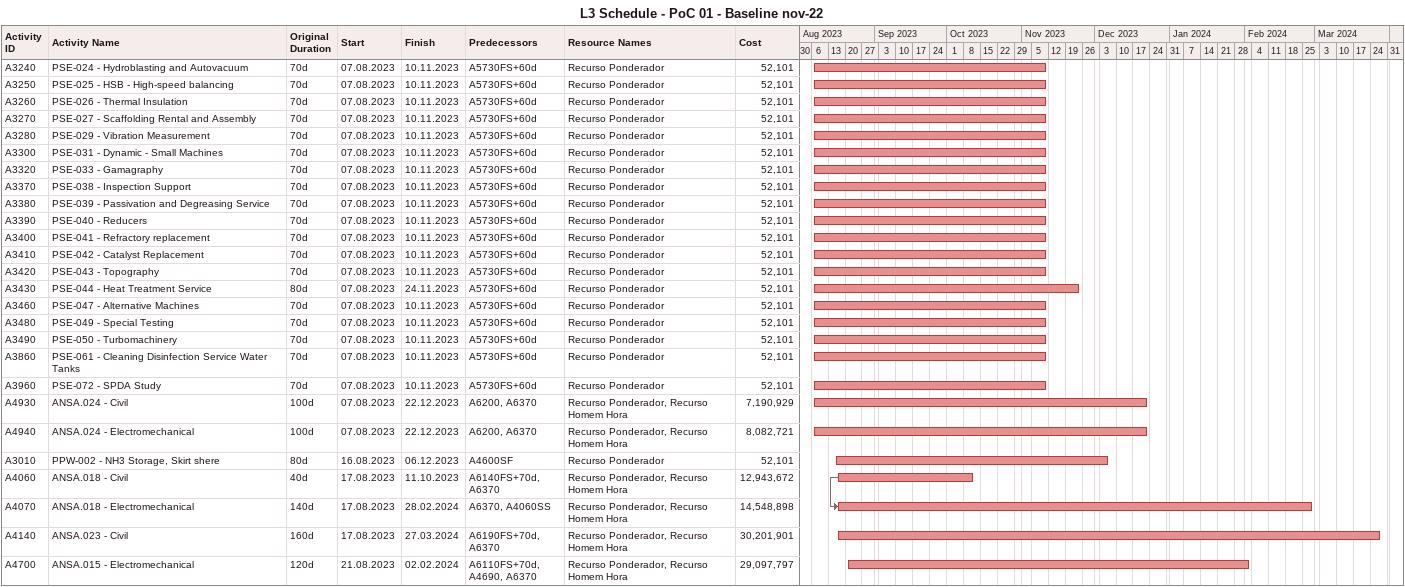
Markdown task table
L3 Schedule - PoC 01 - Baseline nov-22

| ID | Task | Original duration | Start | Finish | Predecessors | Resources | Cost |
|---|---|---|---|---|---|---|---|
| A3240 | PSE-024 - Hydroblasting and Autovacuum | 70d | 2023-08-07 | 2023-11-10 | A5730FS+60d | Recurso Ponderador | 52101 |
| A3250 | PSE-025 - HSB - High-speed balancing | 70d | 2023-08-07 | 2023-11-10 | A5730FS+60d | Recurso Ponderador | 52101 |
| A3260 | PSE-026 - Thermal Insulation | 70d | 2023-08-07 | 2023-11-10 | A5730FS+60d | Recurso Ponderador | 52101 |
| A3270 | PSE-027 - Scaffolding Rental and Assembly | 70d | 2023-08-07 | 2023-11-10 | A5730FS+60d | Recurso Ponderador | 52101 |
| A3280 | PSE-029 - Vibration Measurement | 70d | 2023-08-07 | 2023-11-10 | A5730FS+60d | Recurso Ponderador | 52101 |
| A3300 | PSE-031 - Dynamic - Small Machines | 70d | 2023-08-07 | 2023-11-10 | A5730FS+60d | Recurso Ponderador | 52101 |
| A3320 | PSE-033 - Gamagraphy | 70d | 2023-08-07 | 2023-11-10 | A5730FS+60d | Recurso Ponderador | 52101 |
| A3370 | PSE-038 - Inspection Support | 70d | 2023-08-07 | 2023-11-10 | A5730FS+60d | Recurso Ponderador | 52101 |
| A3380 | PSE-039 - Passivation and Degreasing Service | 70d | 2023-08-07 | 2023-11-10 | A5730FS+60d | Recurso Ponderador | 52101 |
| A3390 | PSE-040 - Reducers | 70d | 2023-08-07 | 2023-11-10 | A5730FS+60d | Recurso Ponderador | 52101 |
| A3400 | PSE-041 - Refractory replacement | 70d | 2023-08-07 | 2023-11-10 | A5730FS+60d | Recurso Ponderador | 52101 |
| A3410 | PSE-042 - Catalyst Replacement | 70d | 2023-08-07 | 2023-11-10 | A5730FS+60d | Recurso Ponderador | 52101 |
| A3420 | PSE-043 - Topography | 70d | 2023-08-07 | 2023-11-10 | A5730FS+60d | Recurso Ponderador | 52101 |
| A3430 | PSE-044 - Heat Treatment Service | 80d | 2023-08-07 | 2023-11-24 | A5730FS+60d | Recurso Ponderador | 52101 |
| A3460 | PSE-047 - Alternative Machines | 70d | 2023-08-07 | 2023-11-10 | A5730FS+60d | Recurso Ponderador | 52101 |
| A3480 | PSE-049 - Special Testing | 70d | 2023-08-07 | 2023-11-10 | A5730FS+60d | Recurso Ponderador | 52101 |
| A3490 | PSE-050 - Turbomachinery | 70d | 2023-08-07 | 2023-11-10 | A5730FS+60d | Recurso Ponderador | 52101 |
| A3860 | PSE-061 - Cleaning Disinfection Service Water Tanks | 70d | 2023-08-07 | 2023-11-10 | A5730FS+60d | Recurso Ponderador | 52101 |
| A3960 | PSE-072 - SPDA Study | 70d | 2023-08-07 | 2023-11-10 | A5730FS+60d | Recurso Ponderador | 52101 |
| A4930 | ANSA.024 - Civil | 100d | 2023-08-07 | 2023-12-22 | A6200, A6370 | Recurso Ponderador, Recurso Homem Hora | 7190929 |
| A4940 | ANSA.024 - Electromechanical | 100d | 2023-08-07 | 2023-12-22 | A6200, A6370 | Recurso Ponderador, Recurso Homem Hora | 8082721 |
| A3010 | PPW-002 - NH3 Storage, Skirt shere | 80d | 2023-08-16 | 2023-12-06 | A4600SF | Recurso Ponderador | 52101 |
| A4060 | ANSA.018 - Civil | 40d | 2023-08-17 | 2023-10-11 | A6140FS+70d, A6370 | Recurso Ponderador, Recurso Homem Hora | 12943672 |
| A4070 | ANSA.018 - Electromechanical | 140d | 2023-08-17 | 2024-02-28 | A6370, A4060SS | Recurso Ponderador, Recurso Homem Hora | 14548898 |
| A4140 | ANSA.023 - Civil | 160d | 2023-08-17 | 2024-03-27 | A6190FS+70d, A6370 | Recurso Ponderador, Recurso Homem Hora | 30201901 |
| A4700 | ANSA.015 - Electromechanical | 120d | 2023-08-21 | 2024-02-02 | A6110FS+70d, A4690, A6370 | Recurso Ponderador, Recurso Homem Hora | 29097797 |
